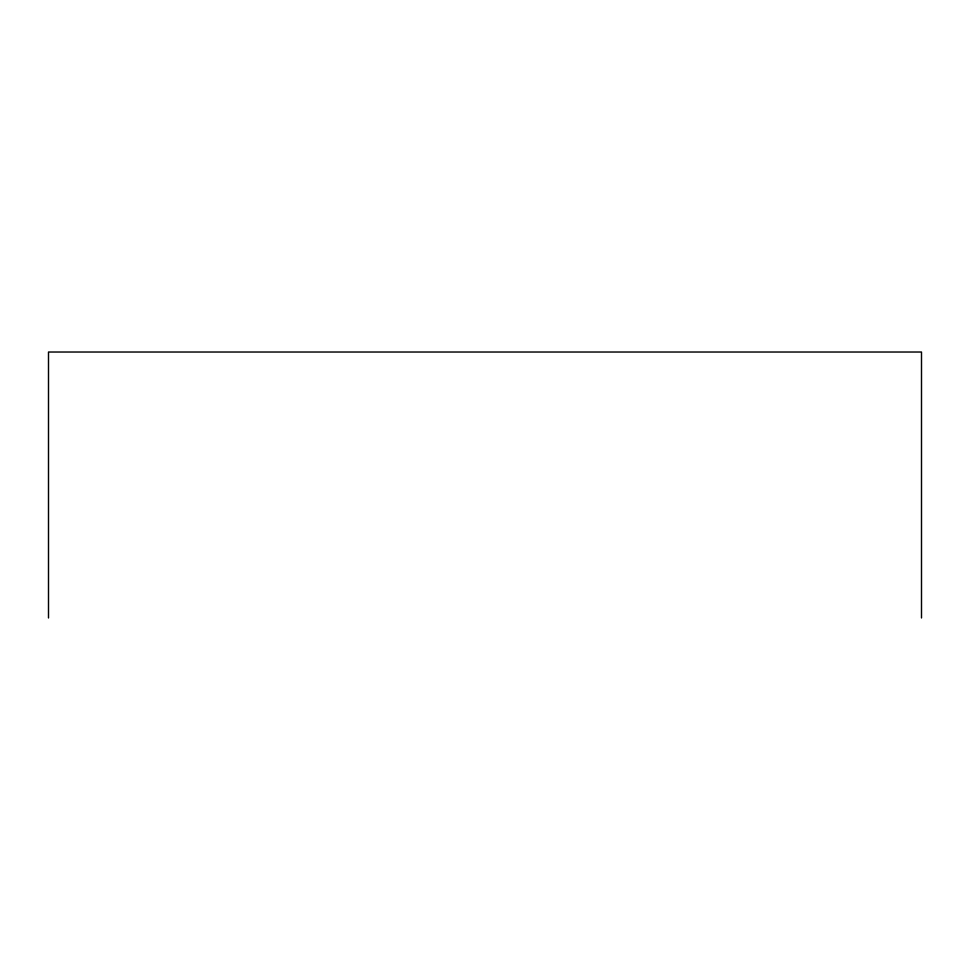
<?xml version="1.0" encoding="UTF-8"?>
<svg xmlns="http://www.w3.org/2000/svg" width="970" height="970" viewBox="0 0 970 970"><rect width="100%" height="100%" fill="white"/><g stroke="black" fill="none" stroke-linecap="round" stroke-linejoin="round"><path stroke-width="1.45" d="M921.5 617.975L921.5 352.025L48.5 352.025L48.5 617.975"/></g></svg>
